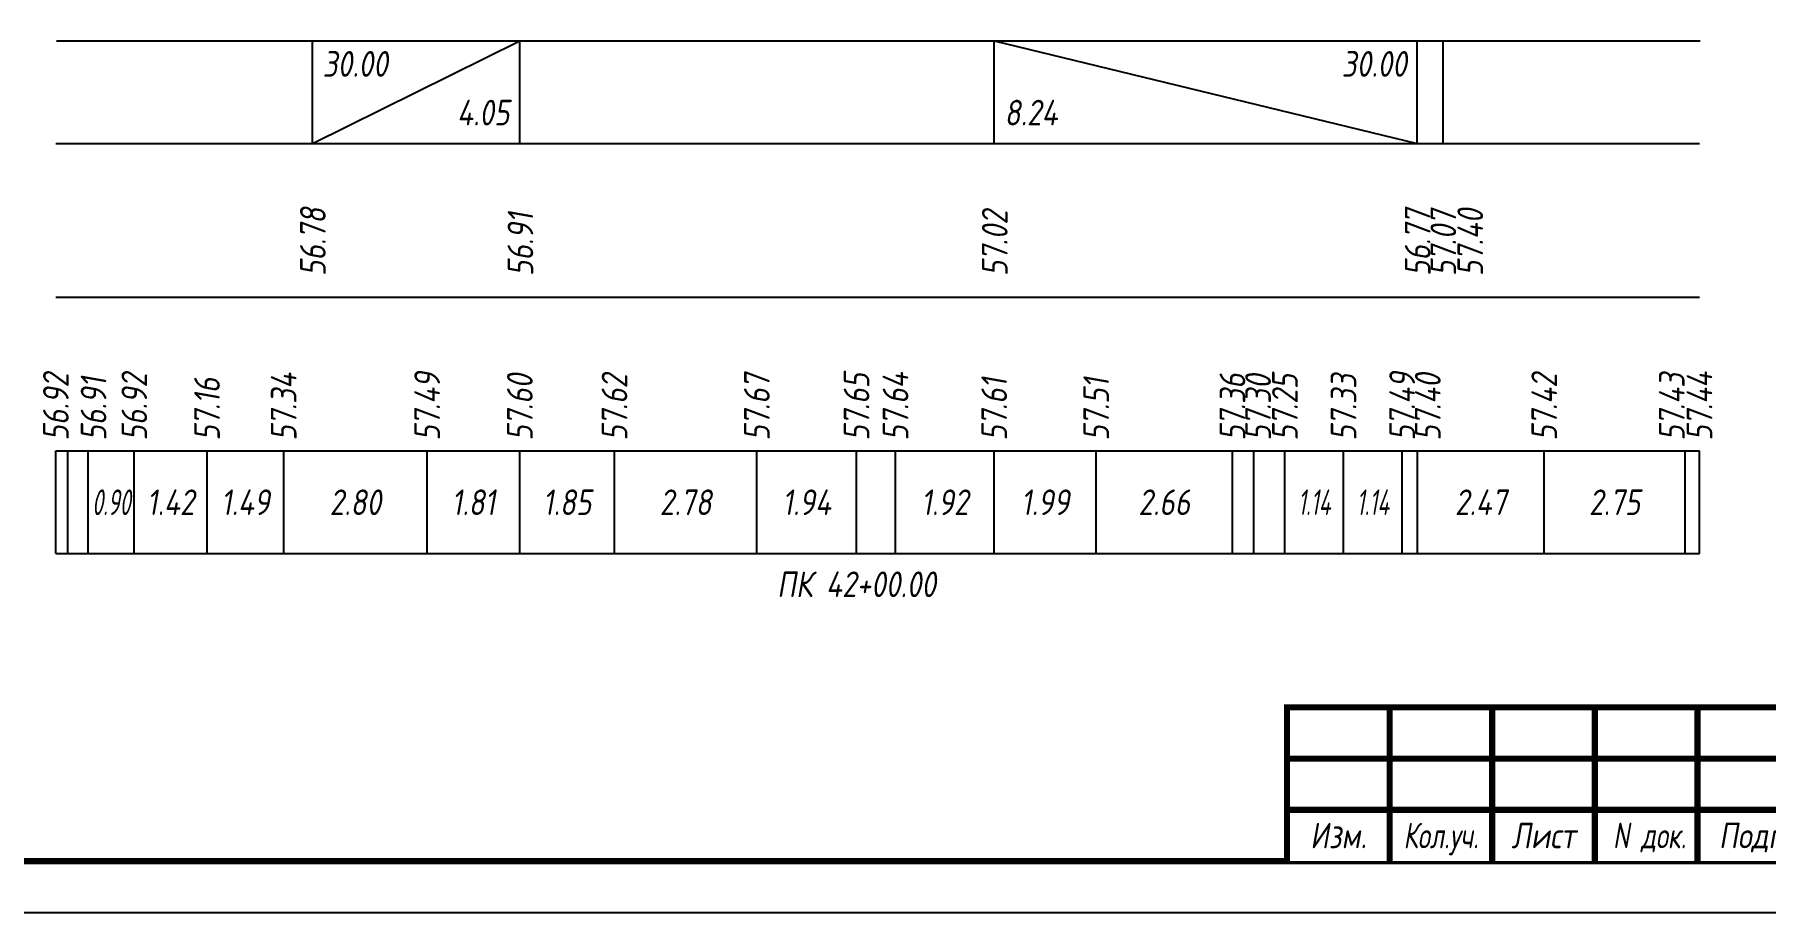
# Model space of a CAD drawing. Extents: x -717 to 1451, y -133302 to 233.
# Drawn here: x 77.9 to 246.6, y -66069.4 to -65983.8 of the extents above; entities that cross this region are included whole.
import ezdxf
from ezdxf.enums import TextEntityAlignment as Align

# ---------------------------------------------------------------- set-up
doc = ezdxf.new("R2010")
doc.units = 0
for name, color, linetype in [('Зарамочное оформление', 7, 'Continuous'), ('Код_510', 7, 'Continuous'), ('Код_516', 1, 'Continuous'), ('Подписи поперечников', 7, 'Continuous'), ('Таблица', 7, 'Continuous')]:
    doc.layers.add(name, color=color, linetype=linetype)
doc.styles.add('М', font='romand.shx', dxfattribs={"width": 0.8, "oblique": 10, "height": 2.5})

# ---------------------------------------------------------------- blocks, each defined once
blk = doc.blocks.new('Штамп')
at = {"linetype": 'Continuous'}
blk.add_wipeout([(199.95, -411.25), (384.95, -411.25), (384.95, -426.25), (199.95, -426.25)], dxfattribs=at).dxf.layer = 'Зарамочное оформление'
at = {"layer": 'Зарамочное оформление', "linetype": 'Continuous', "lineweight": -3, "const_width": 0.6, "flags": 128}
for points in [[(199.95, -426.25), (199.95, -411.25), (384.95, -411.25)], [(209.95, -411.25), (209.95, -426.25)], [(219.95, -411.25), (219.95, -426.25)], [(229.95, -411.25), (229.95, -426.25)], [(239.95, -411.25), (239.95, -426.25)], [(199.95, -416.25), (264.95, -416.25)], [(199.95, -421.25), (264.95, -421.25)]]:
    blk.add_lwpolyline(points, dxfattribs=at)
at = {"layer": 'Зарамочное оформление', "linetype": 'Continuous', "style": 'М', "oblique": 10}
for s, width, p in [('Изм.', 0.8, (204.95, -423.75)), ('Кол.уч.', 0.7, (214.95, -423.75)), ('Лист', 0.8, (224.95, -423.75)), ('N док.', 0.7, (235.28, -423.75)), ('Подпись', 0.8, (247.45, -423.75))]:
    blk.add_text(s, height=2.5, dxfattribs=dict(at, width=width)).set_placement(p, align=Align.MIDDLE_CENTER)
blk = doc.blocks.new('шифр')
blk.add_blockref('Штамп', (0, -65698))

msp = doc.modelspace()

# ---------------------------------------------------------------- linework, layer by layer
at = {"flags": 128}
msp.add_lwpolyline([(-30.054, -66069.421), (389.946, -66069.421), (389.946, -65772.421), (-30.054, -65772.421)], close=True, dxfattribs=at)
at = {"const_width": 0.6, "flags": 128}
msp.add_lwpolyline([(-10.054, -66064.421), (384.946, -66064.421), (384.946, -65777.421), (-10.054, -65777.421)], close=True, dxfattribs=at)
at = {"layer": 'Код_510'}
for p, q in [((79.946, -66034.421), (79.946, -66024.421)), ((81.123, -66034.421), (81.123, -66024.421)), ((83.101, -66034.421), (83.101, -66024.421)), ((87.596, -66034.421), (87.596, -66024.421)), ((94.682, -66034.421), (94.682, -66024.421)), ((102.154, -66034.421), (102.154, -66024.421)), ((116.135, -66034.421), (116.135, -66024.421)), ((125.172, -66034.421), (125.172, -66024.421)), ((134.398, -66034.421), (134.398, -66024.421)), ((148.274, -66034.421), (148.274, -66024.421)), ((157.989, -66034.421), (157.989, -66024.421)), ((161.79, -66034.421), (161.79, -66024.421)), ((171.407, -66034.421), (171.407, -66024.421)), ((181.346, -66034.421), (181.346, -66024.421)), ((194.63, -66034.421), (194.63, -66024.421)), ((196.717, -66034.421), (196.717, -66024.421)), ((199.744, -66034.421), (199.744, -66024.421)), ((205.459, -66034.421), (205.459, -66024.421)), ((211.17, -66034.421), (211.17, -66024.421)), ((212.66, -66034.421), (212.66, -66024.421)), ((225.017, -66034.421), (225.017, -66024.421)), ((238.748, -66034.421), (238.748, -66024.421)), ((240.151, -66034.421), (240.151, -66024.421))]:
    msp.add_line(p, q, dxfattribs=at)
at = {"layer": 'Код_516'}
for p, q in [((104.946, -65994.421), (104.946, -65984.421)), ((104.946, -65994.421), (125.172, -65984.421)), ((125.172, -65994.421), (125.172, -65984.421)), ((171.407, -65994.421), (171.407, -65984.421)), ((171.407, -65984.421), (212.63, -65994.421)), ((212.63, -65994.421), (212.63, -65984.421)), ((212.63, -65994.421), (212.63, -65984.421)), ((215.151, -65994.421), (215.151, -65984.421))]:
    msp.add_line(p, q, dxfattribs=at)
at = {"layer": 'Таблица'}
for p, q in [((80, -65984.421), (240.205, -65984.421)), ((79.946, -65994.421), (240.151, -65994.421)), ((79.946, -66009.421), (240.151, -66009.421)), ((79.946, -66024.421), (240.151, -66024.421)), ((79.946, -66034.421), (240.151, -66034.421))]:
    msp.add_line(p, q, dxfattribs=at)

# ---------------------------------------------------------------- texts
at = {"layer": 'Код_510', "style": 'М', "oblique": 10, "width": 0.8}
for s, p in [('56.92', (79.946, -66023.421)), ('56.91', (83.623, -66023.421)), ('56.92', (87.596, -66023.421)), ('57.16', (94.682, -66023.421)), ('57.34', (102.154, -66023.421)), ('57.49', (116.135, -66023.421)), ('57.60', (125.172, -66023.421)), ('57.62', (134.398, -66023.421)), ('57.67', (148.274, -66023.421)), ('57.65', (157.989, -66023.421)), ('57.64', (161.79, -66023.421)), ('57.61', (171.407, -66023.421)), ('57.51', (181.346, -66023.421)), ('57.36', (194.63, -66023.421)), ('57.30', (197.13, -66023.421)), ('57.25', (199.744, -66023.421)), ('57.33', (205.459, -66023.421)), ('57.49', (211.17, -66023.421)), ('57.40', (213.67, -66023.421)), ('57.42', (225.017, -66023.421)), ('57.43', (237.453, -66023.421)), ('57.44', (240.151, -66023.421))]:
    msp.add_text(s, height=2.5, rotation=90, dxfattribs=at).set_placement(p, align=Align.MIDDLE_LEFT)
at = {"layer": 'Код_510', "style": 'М', "oblique": 10}
for s, width, p in [('0.90', 0.6, (85.349, -66029.421)), ('1.42', 0.8, (91.139, -66029.421)), ('1.49', 0.8, (98.418, -66029.421)), ('2.80', 0.8, (109.145, -66029.421)), ('1.81', 0.8, (120.654, -66029.421)), ('1.85', 0.8, (129.785, -66029.421)), ('2.78', 0.8, (141.336, -66029.421)), ('1.94', 0.8, (153.131, -66029.421)), ('1.92', 0.8, (166.599, -66029.421)), ('1.99', 0.8, (176.377, -66029.421)), ('2.66', 0.8, (187.988, -66029.421)), ('1.14', 0.6, (202.602, -66029.421)), ('1.14', 0.6, (208.314, -66029.421)), ('2.47', 0.8, (218.838, -66029.421)), ('2.75', 0.8, (231.882, -66029.421))]:
    msp.add_text(s, height=2.5, dxfattribs=dict(at, width=width)).set_placement(p, align=Align.MIDDLE_CENTER)
at = {"layer": 'Код_516', "style": 'М', "oblique": 10, "width": 0.8}
msp.add_text('30.00', height=2.5, dxfattribs=at).set_placement((105.946, -65985.421), align=Align.TOP_LEFT)
msp.add_text('30.00', height=2.5, dxfattribs=at).set_placement((211.63, -65985.421), align=Align.TOP_RIGHT)
msp.add_text('4.05', height=2.5, dxfattribs=at).set_placement((124.172, -65993.421), align=Align.BOTTOM_RIGHT)
msp.add_text('8.24', height=2.5, dxfattribs=at).set_placement((172.407, -65993.421), align=Align.BOTTOM_LEFT)
for s, p in [('56.78', (105, -66007.371)), ('57.02', (171.462, -66007.371)), ('56.77', (212.684, -66007.371)), ('57.07', (215.184, -66007.371)), ('57.40', (217.807, -66007.371)), ('56.91', (125.227, -66007.371))]:
    msp.add_text(s, height=2.5, rotation=90, dxfattribs=at).set_placement(p, align=Align.MIDDLE_LEFT)
at = {"layer": 'Подписи поперечников', "style": 'М', "oblique": 10, "width": 0.8}
msp.add_text('ПК 42+00.00', height=2.5, dxfattribs=at).set_placement((157.989, -66039.421), align=Align.BOTTOM_CENTER)

# ---------------------------------------------------------------- next in the draw order: block references
msp.add_blockref('шифр', (0, 59.829))

doc.saveas('drawing.dxf')
